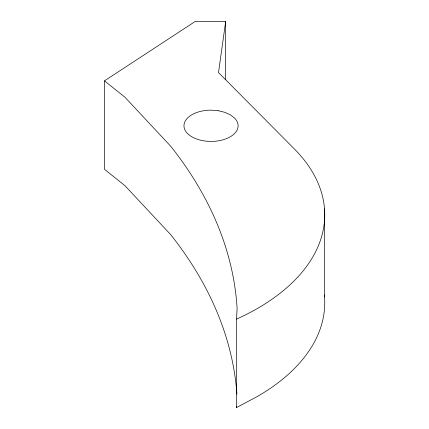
<?xml version="1.0" encoding="UTF-8"?>
<svg xmlns="http://www.w3.org/2000/svg" width="429" height="429" viewBox="0 0 429 429"><rect width="100%" height="100%" fill="white"/><g stroke="black" fill="none" stroke-linecap="round" stroke-linejoin="round"><path stroke-width="0.64" d="M324.335 294.927A229.225 132.341 0 0 1 257.009 396.675L236.545 407.55L236.545 319.112L237.108 308.263A737.778 425.954 0 0 0 170.78 146.316L124.93 97.206L104.488 80.861L195.216 21.45L225.675 21.45L225.675 79.74M236.545 407.55L236.61 406.274M225.675 21.45L218.506 72.555L294.38 148.965A229.225 132.341 0 0 1 236.545 319.112M324.512 208.918L324.512 296.889M104.488 80.861L104.488 169.299L124.93 185.644L170.78 234.754A737.778 425.954 0 0 1 236.931 394.079M218.13 110.698L211.122 110.151A27.081 15.632 0 0 0 184.363 128.453A27.081 15.632 0 0 0 220.222 140.492A27.081 15.632 0 0 0 234.534 118.013L230.244 114.763L224.651 112.269L218.13 110.698"/></g></svg>
